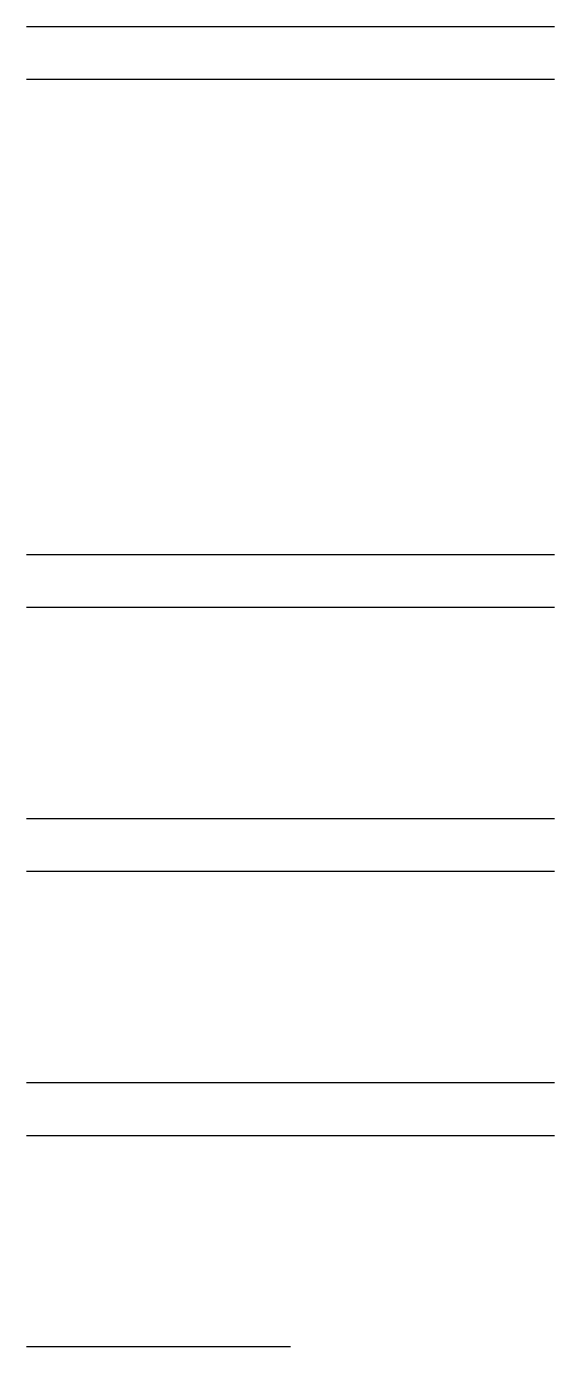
# Model space of a CAD drawing. Header units: metres. Extents: x 0 to 10, y -5 to 20.
import ezdxf

# ---------------------------------------------------------------- set-up
doc = ezdxf.new("R2010")
doc.units = ezdxf.units.M
doc.layers.add('06-WALL', color=7, linetype='Continuous')
doc.layers.add('A-FURN', color=7, linetype='Continuous')

msp = doc.modelspace()

# ---------------------------------------------------------------- linework, layer by layer
at = {"layer": '06-WALL'}
for p, q in [((0, 10), (10, 10)), ((0, 9), (10, 9)), ((0, 5), (10, 5)), ((0, 4), (10, 4)), ((0, 0), (10, 0)), ((0, -1), (10, -1)), ((0, -5), (5, -5))]:
    msp.add_line(p, q, dxfattribs=at)
at = {"layer": 'A-FURN'}
for p, q in [((0, 20), (10, 20)), ((0, 19), (10, 19))]:
    msp.add_line(p, q, dxfattribs=at)

doc.saveas('drawing.dxf')
